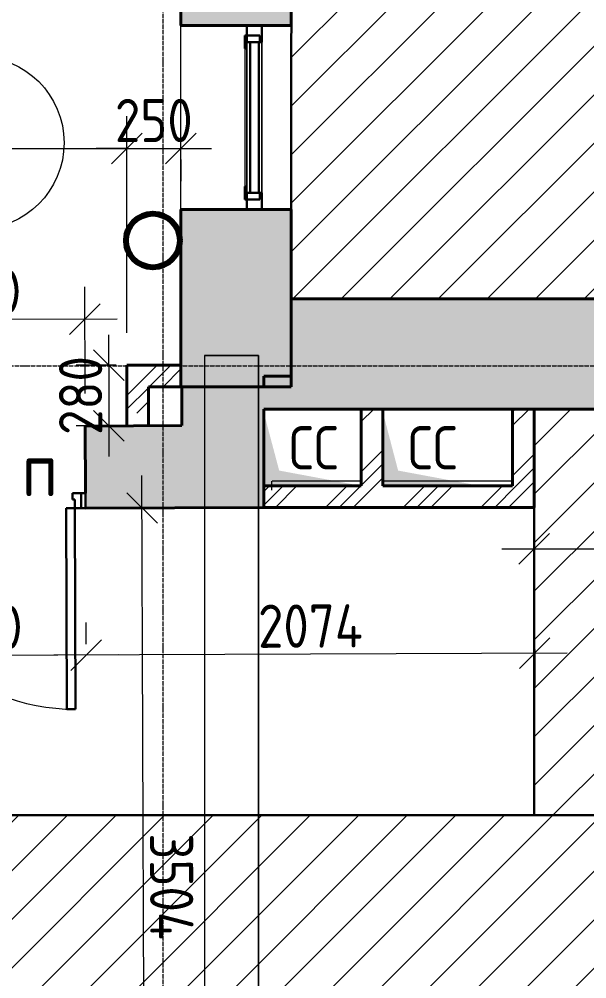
# Model space of a CAD drawing. Header units: millimetres. Extents: x -11886 to 379896, y -8130 to 47743.
# Drawn here: x 118183 to 120808, y 10571 to 15010 of the extents above; entities that cross this region are included whole.
import ezdxf

# ---------------------------------------------------------------- set-up
doc = ezdxf.new("R2010")
doc.units = ezdxf.units.MM
for name, pattern in [('ADSK_Линия сетки', [25, 20, -2.5, 0, -2.5]), ('ADSK_Сверху', [4.5, 3, -1.5]), ('ADSK_Снесено', [4.5, 3, -1.5])]:
    doc.linetypes.add(name, pattern=pattern)
for name, color, linetype, lineweight, true_color in [('_ Окна', 5, 'Continuous', 30, 0x0000ff), ('Витраж', 5, 'Continuous', 18, 0x0000ff), ('Двери', 5, 'Continuous', 18, 0x0000ff), ('Окна', 5, 'Continuous', 18, 0x0000ff), ('Панели витража', 5, 'Continuous', 18, 0x0000ff), ('планы со стояками отопление_dwg', 7, 'Continuous', 9, 0x767676), ('Стены внутренние', 5, 'Continuous', 18, 0x0000ff), ('Стены наружные', 1, 'ADSK_Снесено', 18, 0xff0000)]:
    doc.layers.add(name, color=color, linetype=linetype, lineweight=lineweight, true_color=true_color)
for name, color, linetype, lineweight in [('Аннотация', 7, 'Continuous', 9), ('Каркас', 7, 'Continuous', 18), ('Марки дверей', 7, 'Continuous', 20), ('Марки помещений', 7, 'Continuous', 20), ('Оси', 7, 'Continuous', 9), ('Размеры', 7, 'Continuous', 9), ('стояки', 7, 'Continuous', 9), ('Узлы', 7, 'Continuous', 18)]:
    doc.layers.add(name, color=color, linetype=linetype, lineweight=lineweight)
doc.styles.add('GOST Common_1', font='GOST_Common.ttf', dxfattribs={"width": 0.9, "height": 200})
doc.styles.add('GOST Common_2', font='GOST_Common.ttf', dxfattribs={"width": 0.9, "height": 250})
doc.dimstyles.new('ADSK_Основной_2_мм_Округление_до_1_мм', dxfattribs={"dimscale": 304.8, "dimtxt": 201.142999, "dimasz": 0.463911, "dimexe": 0.492126, "dimexo": 0.492126, "dimgap": 0.098425, "dimtad": 1, "dimdec": 0, "dimdsep": 46, "dimtxsty": 'GOST Common_1', "dimblk1": 'OBLIQUE', "dimblk2": 'OBLIQUE', "dimsah": 1, "dimcen": 0.09, "dimdle": 0.492126, "dimazin": 2, "dimtfac": 1, "dimtdec": 4, "dimtix": 1, "dimtmove": 0, "dimatfit": 3, "dimfxl": 1, "dimtvp": 1, "dimtolj": 1, "dimtzin": 0, "dimlwd": 20, "dimlwe": 20, "dimarcsym": 2})
pattern_1 = [(45, (108139.4, 150), (-179.605, 179.605), []), (45, (108202.9, 150), (0, 359.2102), []), (45, (108075.9, 150), (0, 359.2102), [])]
pattern_2 = [(45, (108139.4, 85026.59), (-112.2532, 112.2532), [])]

# ---------------------------------------------------------------- blocks, each defined once
blk = doc.blocks.new('Витраж-тент со смещением вовне - 60мм 30 сдвиг-1466941-02 План 2-го этажа маркировочный')
at = {"layer": '_ Окна', "color": 161, "linetype": 'ADSK_Сверху', "true_color": 0xaaaaff}
for p, q in [((-379, 25), (-379, -45)), ((-379, 25), (-349, 25)), ((-379, -45), (-379, 25)), ((379, 25), (349, 25)), ((379, -45), (379, 25)), ((379, -45), (379, 25)), ((-319, -35), (-319, -45)), ((319, -35), (319, -45)), ((-319, -45), (-379, -45)), ((319, -45), (379, -45))]:
    blk.add_line(p, q, dxfattribs=at)
at = {"layer": 'Окна', "color": 161, "linetype": 'ADSK_Сверху', "true_color": 0xaaaaff}
blk.add_line((-319, -45), (319, -45), dxfattribs=at)
blk = doc.blocks.new('Прямоугольный импост - 70х20_56мм-1425354-02 План 2-го этажа маркировочный')
at = {"layer": 'Витраж', "color": 161, "linetype": 'ADSK_Сверху', "true_color": 0xaaaaff}
for p, q in [((465.8, 2112.1), (395.8, 2112.1)), ((395.8, 2036.1), (395.8, 2112.1)), ((465.8, 2036.1), (465.8, 2112.1)), ((395.8, 1262.1), (395.8, 1338.1)), ((465.8, 1262.1), (465.8, 1338.1)), ((395.8, 1262.1), (465.8, 1262.1))]:
    blk.add_line(p, q, dxfattribs=at)
blk = doc.blocks.new('Прямоугольный импост - 70х20_56мм-1424845-02 План 2-го этажа маркировочный')
at = {"layer": 'Витраж', "color": 161, "linetype": 'ADSK_Сверху', "true_color": 0xaaaaff}
for p, q in [((-76, 35), (0, 35)), ((0, 35), (0, -35)), ((0, -35), (-76, -35))]:
    blk.add_line(p, q, dxfattribs=at)
blk = doc.blocks.new('Прямоугольный импост - 70х20_56мм-1424846-02 План 2-го этажа маркировочный')
at = {"layer": 'Витраж', "color": 161, "linetype": 'ADSK_Сверху', "true_color": 0xaaaaff}
for p, q in [((0, 35), (-76, 35)), ((0, -35), (0, 35)), ((-76, -35), (0, -35))]:
    blk.add_line(p, q, dxfattribs=at)
blk = doc.blocks.new('Прямоугольный импост - 70х60мм-1425356-02 План 2-го этажа маркировочный')
at = {"layer": 'Витраж', "color": 161, "linetype": 'ADSK_Сверху', "true_color": 0xaaaaff}
for p, q in [((465.8, 2036.1), (395.8, 2036.1)), ((395.8, 1338.1), (395.8, 2036.1)), ((465.8, 1338.1), (465.8, 2036.1)), ((395.8, 1338.1), (465.8, 1338.1))]:
    blk.add_line(p, q, dxfattribs=at)
blk = doc.blocks.new('Системная панель - _AR_Стекло_40мм_привязка по центру-V205-02 План 2-го этажа маркировочный')
at = {"layer": 'Панели витража', "lineweight": 30}
for p, q in [((349, 20), (-349, 20)), ((-349, 20), (-349, -20)), ((349, -20), (349, 20)), ((-349, -20), (349, -20))]:
    blk.add_line(p, q, dxfattribs=at)
blk = doc.blocks.new('Прямоугольный импост - 70х40_56мм-1425355-02 План 2-го этажа маркировочный')
at = {"layer": 'Витраж'}
for p, q in [((395.8, 2036.1), (395.8, 1338.1)), ((465.8, 2036.1), (465.8, 1338.1))]:
    blk.add_line(p, q, dxfattribs=at)
blk = doc.blocks.new('Прямоугольный импост - 70х20_56мм-V206-02 План 2-го этажа маркировочный')
at = {"layer": 'Витраж', "lineweight": 30}
for p, q in [((-76, 35), (0, 35)), ((-76, -35), (-76, 35)), ((0, 35), (0, -35)), ((0, -35), (-76, -35))]:
    blk.add_line(p, q, dxfattribs=at)
blk = doc.blocks.new('Прямоугольный импост - 70х20_56мм-V207-02 План 2-го этажа маркировочный')
at = {"layer": 'Витраж', "lineweight": 30}
for p, q in [((0, 35), (-76, 35)), ((-76, 35), (-76, -35)), ((0, -35), (0, 35)), ((-76, -35), (0, -35))]:
    blk.add_line(p, q, dxfattribs=at)
blk = doc.blocks.new('AC_Дверь_Однопольная - Д-19п 1030х2200h-1983139-02 План 2-го этажа маркировочный')
at = {"layer": 'Двери', "lineweight": 30}
for p, q in [((-465, 1120), (-425, 1120)), ((-465, 190), (-465, 1120)), ((-425, 1120), (-425, 190)), ((-515, 190), (-495, 190)), ((-515, 120), (-515, 190)), ((-495, 190), (-465, 190)), ((-495, 120), (-495, 190)), ((-495, 190), (-495, 120)), ((-425, 190), (-465, 190)), ((-465, 190), (-465, 150)), ((465, 190), (495, 190)), ((465, 150), (465, 190)), ((495, 190), (495, 120)), ((495, 190), (515, 190)), ((495, 120), (495, 190)), ((515, 190), (515, 120)), ((-465, 150), (-455, 150)), ((-455, 150), (-455, 120)), ((455, 150), (465, 150)), ((455, 120), (455, 150)), ((-495, 120), (-515, 120)), ((-455, 120), (-495, 120)), ((495, 120), (455, 120)), ((515, 120), (495, 120))]:
    blk.add_line(p, q, dxfattribs=at)
at = {"layer": 'Двери'}
blk.add_arc((-465, 190), 930, 0, 90, dxfattribs=at)
blk = doc.blocks.new('планы со стояками отопление_dwg-1484427-02 План 2-го этажа маркировочный')
at = {"layer": 'стояки', "color": 246, "lineweight": 80, "true_color": 0x7f001f}
blk.add_circle((183918.4, 252393.1), 124.3, dxfattribs=at)
blk = doc.blocks.new('ADSK_Марка_Помещение_ОдноЗначение - Номер-247393-02 План 2-го этажа маркировочный')
at = {"layer": 'Марки помещений'}
blk.add_circle((0, 0), 4, dxfattribs=at)
blk = doc.blocks.new('_Oblique')
at = {"color": 0, "linetype": 'ByBlock', "lineweight": -2}
blk.add_line((-0.5, -0.5), (0.5, 0.5), dxfattribs=at)
blk = doc.blocks.new('*D1593')
at = {"layer": 'Defpoints', "color": 0, "transparency": 16777216}
for p in [(117456.8, 13618.2), (117458.8, 13124.4), (118488.8, 13128.5)]:
    blk.add_point(p, dxfattribs=at)
at = {"layer": 'Размеры', "color": 0, "lineweight": 20, "transparency": 16777216}
for p, q in [((117458.2, 13274.4), (117456.2, 13768.2)), ((118488.2, 13278.5), (118486.2, 13772.3)), ((118636.8, 13622.9), (117306.8, 13617.6))]:
    blk.add_line(p, q, dxfattribs=at)
at = {"layer": 'Размеры', "color": 0, "lineweight": 20, "transparency": 16777216, "xscale": 141.4, "yscale": 141.4, "zscale": 141.4}
for p, rotation in [((117456.8, 13618.2), 180.224870791961), ((118486.8, 13622.3), 0.2248707919610471)]:
    blk.add_blockref('_Oblique', p, dxfattribs=dict(at, rotation=rotation))
at = {"layer": 'Размеры', "color": 0, "lineweight": 20, "transparency": 16777216, "insert": (117971.3, 13750.2), "char_height": 200, "width": 560.473, "attachment_point": 5, "rotation": 0.2249, "style": 'GOST Common_1'}
blk.add_mtext('\\A1;1030', dxfattribs=at)
blk = doc.blocks.new('*D1621')
at = {"layer": 'Defpoints', "color": 0, "transparency": 16777216}
for p in [(120564.6, 12751.6), (118492.9, 12069), (118493.3, 11969.1)]:
    blk.add_point(p, dxfattribs=at)
at = {"layer": 'Размеры', "color": 0, "lineweight": 20, "transparency": 16777216}
for p, q in [((120565.2, 12601.6), (120567.8, 11927.2)), ((118492.7, 12119.1), (118492.3, 12219)), ((120717.2, 12077.8), (118342.9, 12068.5))]:
    blk.add_line(p, q, dxfattribs=at)
at = {"layer": 'Размеры', "color": 0, "lineweight": 20, "transparency": 16777216, "xscale": 141.4, "yscale": 141.4, "zscale": 141.4}
for p, rotation in [((118492.9, 12069), 180.224870791961), ((120567.2, 12077.2), 0.2248707919610471)]:
    blk.add_blockref('_Oblique', p, dxfattribs=dict(at, rotation=rotation))
at = {"layer": 'Размеры', "color": 0, "lineweight": 20, "transparency": 16777216, "insert": (119529.6, 12203.1), "char_height": 200, "width": 625.93, "attachment_point": 5, "rotation": 0.2249, "style": 'GOST Common_1'}
blk.add_mtext('\\A1;2074', dxfattribs=at)
blk = doc.blocks.new('*D1622')
at = {"layer": 'Defpoints', "color": 0, "transparency": 16777216}
for p in [(117462.9, 12065), (117463.3, 11965), (118493.3, 11969.1)]:
    blk.add_point(p, dxfattribs=at)
at = {"layer": 'Размеры', "color": 0, "lineweight": 20, "transparency": 16777216}
for p, q in [((117462.7, 12115), (117462.3, 12215)), ((118492.7, 12119.1), (118492.3, 12219)), ((118642.9, 12069.6), (117312.9, 12064.4))]:
    blk.add_line(p, q, dxfattribs=at)
at = {"layer": 'Размеры', "color": 0, "lineweight": 20, "transparency": 16777216, "xscale": 141.4, "yscale": 141.4, "zscale": 141.4}
for p, rotation in [((117462.9, 12065), 180.224870791961), ((118492.9, 12069), 0.2248707919610471)]:
    blk.add_blockref('_Oblique', p, dxfattribs=dict(at, rotation=rotation))
at = {"layer": 'Размеры', "color": 0, "lineweight": 20, "transparency": 16777216, "insert": (117977.4, 12197), "char_height": 200, "width": 560.473, "attachment_point": 5, "rotation": 0.2249, "style": 'GOST Common_1'}
blk.add_mtext('\\A1;1030', dxfattribs=at)
blk = doc.blocks.new('*D1650')
at = {"layer": 'Defpoints', "color": 0, "transparency": 16777216}
for p in [(118651, 12749.1), (118751, 12749.5), (118638.7, 9245)]:
    blk.add_point(p, dxfattribs=at)
at = {"layer": 'Размеры', "color": 0, "lineweight": 20, "transparency": 16777216}
for p, q in [((118765.4, 9095.5), (118750.4, 12899.5)), ((118801, 12749.7), (118901, 12750.1)), ((118788.7, 9245.6), (118914.8, 9246.1))]:
    blk.add_line(p, q, dxfattribs=at)
at = {"layer": 'Размеры', "color": 0, "lineweight": 20, "transparency": 16777216, "xscale": 141.4, "yscale": 141.4, "zscale": 141.4}
for p, rotation in [((118751, 12749.5), 90.22487079196101), ((118764.8, 9245.5), 270.2248707919611)]:
    blk.add_blockref('_Oblique', p, dxfattribs=dict(at, rotation=rotation))
at = {"layer": 'Размеры', "color": 0, "lineweight": 20, "transparency": 16777216, "insert": (118887.9, 10998), "char_height": 200, "width": 625.93, "attachment_point": 5, "rotation": 270.2249, "style": 'GOST Common_1'}
blk.add_mtext('\\A1;3504', dxfattribs=at)
blk = doc.blocks.new('*D1652')
at = {"layer": 'Defpoints', "color": 0, "transparency": 16777216}
for p in [(122427, 13046.6), (120564.6, 12851.6), (122427, 12560.2)]:
    blk.add_point(p, dxfattribs=at)
at = {"layer": 'Размеры', "color": 0, "lineweight": 20, "transparency": 16777216}
for p, q in [((122427, 12896.6), (122427, 12410.2)), ((120564.6, 12701.6), (120564.6, 12410.2)), ((120414.6, 12560.2), (122577, 12560.2))]:
    blk.add_line(p, q, dxfattribs=at)
at = {"layer": 'Размеры', "color": 0, "lineweight": 20, "transparency": 16777216, "xscale": 141.4, "yscale": 141.4, "zscale": 141.4, "rotation": 180}
blk.add_blockref('_Oblique', (120564.6, 12560.2), dxfattribs=at)
at = {"layer": 'Размеры', "color": 0, "lineweight": 20, "transparency": 16777216, "xscale": 141.4, "yscale": 141.4, "zscale": 141.4}
blk.add_blockref('_Oblique', (122427, 12560.2), dxfattribs=at)
at = {"layer": 'Размеры', "color": 0, "lineweight": 20, "transparency": 16777216, "insert": (121495.8, 12690.2), "char_height": 200, "width": 560.473, "attachment_point": 5, "style": 'GOST Common_1'}
blk.add_mtext('\\A1;1862', dxfattribs=at)
blk = doc.blocks.new('*D1675')
at = {"layer": 'Defpoints', "color": 0, "transparency": 16777216}
for p in [(116360.2, 14511.8), (118680.7, 14411.8), (118680.7, 13409.6)]:
    blk.add_point(p, dxfattribs=at)
at = {"layer": 'Размеры', "color": 0, "lineweight": 20, "transparency": 16777216}
for p, q in [((118680.7, 13559.6), (118680.7, 14561.8)), ((116210.2, 14411.8), (118830.7, 14411.8)), ((116360.2, 14361.8), (116360.2, 14261.8))]:
    blk.add_line(p, q, dxfattribs=at)
at = {"layer": 'Размеры', "color": 0, "lineweight": 20, "transparency": 16777216, "xscale": 141.4, "yscale": 141.4, "zscale": 141.4, "rotation": 180}
blk.add_blockref('_Oblique', (116360.2, 14411.8), dxfattribs=at)
at = {"layer": 'Размеры', "color": 0, "lineweight": 20, "transparency": 16777216, "xscale": 141.4, "yscale": 141.4, "zscale": 141.4}
blk.add_blockref('_Oblique', (118680.7, 14411.8), dxfattribs=at)
at = {"layer": 'Размеры', "color": 0, "lineweight": 20, "transparency": 16777216, "insert": (117520.5, 14541.8), "char_height": 200, "width": 560.473, "attachment_point": 5, "style": 'GOST Common_1'}
blk.add_mtext('\\A1;2321', dxfattribs=at)
blk = doc.blocks.new('*D1676')
at = {"layer": 'Defpoints', "color": 0, "transparency": 16777216}
for p in [(118930.7, 14511.8), (118930.7, 14411.8), (118680.7, 13409.6)]:
    blk.add_point(p, dxfattribs=at)
at = {"layer": 'Размеры', "color": 0, "lineweight": 20, "transparency": 16777216}
for p, q in [((118680.7, 13559.6), (118680.7, 14561.8)), ((118680.7, 14411.8), (118539.3, 14411.8)), ((118680.7, 14411.8), (118930.7, 14411.8)), ((118930.7, 14411.8), (119072.1, 14411.8)), ((118930.7, 14361.8), (118930.7, 14261.8))]:
    blk.add_line(p, q, dxfattribs=at)
at = {"layer": 'Размеры', "color": 0, "lineweight": 20, "transparency": 16777216, "xscale": 141.4, "yscale": 141.4, "zscale": 141.4}
blk.add_blockref('_Oblique', (118680.7, 14411.8), dxfattribs=at)
at = {"layer": 'Размеры', "color": 0, "lineweight": 20, "transparency": 16777216, "xscale": 141.4, "yscale": 141.4, "zscale": 141.4, "rotation": 180}
blk.add_blockref('_Oblique', (118930.7, 14411.8), dxfattribs=at)
at = {"layer": 'Размеры', "color": 0, "lineweight": 20, "transparency": 16777216, "insert": (118805.7, 14541.8), "char_height": 200, "width": 454.106, "attachment_point": 5, "style": 'GOST Common_1'}
blk.add_mtext('\\A1;250', dxfattribs=at)
blk = doc.blocks.new('*D1564')
at = {"layer": 'Defpoints', "color": 0, "transparency": 16777216}
for p in [(118780.7, 13409.6), (118597.2, 13129.6), (118780.7, 13129.6)]:
    blk.add_point(p, dxfattribs=at)
at = {"layer": 'Размеры', "color": 0, "lineweight": 20, "transparency": 16777216}
for p, q in [((118597.2, 13409.6), (118597.2, 13551)), ((118630.7, 13409.6), (118447.2, 13409.6)), ((118597.2, 13409.6), (118597.2, 13129.6)), ((118630.7, 13129.6), (118447.2, 13129.6)), ((118597.2, 13129.6), (118597.2, 12988.2))]:
    blk.add_line(p, q, dxfattribs=at)
at = {"layer": 'Размеры', "color": 0, "lineweight": 20, "transparency": 16777216, "xscale": 141.4, "yscale": 141.4, "zscale": 141.4}
for p, rotation in [((118597.2, 13409.6), 270), ((118597.2, 13129.6), 90)]:
    blk.add_blockref('_Oblique', p, dxfattribs=dict(at, rotation=rotation))
at = {"layer": 'Размеры', "color": 0, "lineweight": 20, "transparency": 16777216, "insert": (118467.2, 13269.6), "char_height": 200, "width": 454.106, "attachment_point": 5, "rotation": 90, "style": 'GOST Common_1'}
blk.add_mtext('\\A1;280', dxfattribs=at)

msp = doc.modelspace()

# ---------------------------------------------------------------- hatches: boundary and pattern name
at = {"lineweight": 13, "true_color": 0x636466, "transparency": 33554559}
h = msp.add_hatch(dxfattribs=at)
h.set_pattern_fill('ANSI31', color=251, scale=50)
h.set_pattern_definition(pattern_2)
h.paths.add_polyline_path([(158072.8, 8682.3), (164353.35, 8682.3), (164172.02, 43909.21), (154172.61, 43909.21), (154172.61, 21084.06), (154859.25, 21054.57), (154861.07, 11328.12), (108910.53, 11328.12), (108910.53, 8679.25), (108429.9, 8679.25), (108429.9, 456.79), (116412.4, 422.02), (116412.4, 2336.48), (127112.04, 2336.48), (127112.04, -2582.57), (139475.8, -2582.57), (139475.8, 2335.74), (150176.33, 2256.79), (150176.33, 300.23), (158072.8, 300.23)])
h = msp.add_hatch(dxfattribs=at)
h.set_pattern_fill('ANSI31', color=251, scale=50)
h.set_pattern_definition(pattern_2)
h.paths.add_polyline_path([(139456.42, 43675.13), (126595.23, 43675.13), (126595.23, 21068.63), (119444.64, 21068.63), (119440.72, 13720.18), (122426.97, 13716.63), (122426.97, 13206.63), (120564.56, 13206.63), (120564.56, 11328.12), (143932.17, 11328.12), (143932.17, 13716.63), (146881.3, 13716.63), (146869.1, 21084.06), (139456.42, 21084.06)])
at = {"layer": 'Стены внутренние', "lineweight": 9}
h = msp.add_hatch(dxfattribs=at)
h.set_pattern_fill('FP_1', color=256, style=0, pattern_type=2)
h.set_pattern_definition(pattern_1)
h.paths.add_polyline_path([(118680.72, 13129.22), (118682.6, 13130.22), (118682.74, 13188.01), (118773.02, 13188.01), (118773.25, 13129.59), (118780.72, 13130.22), (118780.72, 13409.62), (118680.72, 13409.62), (118680.72, 13130.22)])
h = msp.add_hatch(dxfattribs=at)
h.set_pattern_fill('FP_1', color=256, style=0, pattern_type=2)
h.set_pattern_definition(pattern_1)
h.paths.add_polyline_path([(118930.72, 13309.62), (118930.72, 13409.62), (118780.72, 13409.62), (118780.72, 13309.62)])
at = {"layer": 'Стены внутренние', "true_color": 0xc0c0c0}
msp.add_hatch(color=9, dxfattribs=at).paths.add_polyline_path([(118934.64, 12750.22), (119314.64, 12751.71), (119314.64, 13309.62), (118934.64, 13309.62), (118934.64, 12751.71)])
at = {"layer": 'Стены внутренние', "lineweight": 9}
h = msp.add_hatch(dxfattribs=at)
h.set_pattern_fill('FP_1', color=256, style=0, pattern_type=2)
h.set_pattern_definition(pattern_1)
h.paths.add_polyline_path([(119864.64, 12851.64), (119864.64, 13206.63), (119764.64, 13206.63), (119764.64, 12851.64)])
h = msp.add_hatch(dxfattribs=at)
h.set_pattern_fill('FP_1', color=256, style=0, pattern_type=2)
h.set_pattern_definition(pattern_1)
h.paths.add_polyline_path([(120564.56, 12851.64), (120564.56, 13206.63), (120464.56, 13206.63), (120464.56, 12851.64)])
at = {"layer": 'Стены внутренние', "true_color": 0xc0c0c0}
h = msp.add_hatch(color=9, dxfattribs=at)
h.paths.add_polyline_path([(115138.01, 12735.32), (116459.98, 12740.51), (116458.49, 13120.5), (115136.52, 13115.31), (115137.57, 12847.51)])
h.paths.add_polyline_path([(117255.01, 12743.63), (117460.26, 12744.43), (117458.77, 13124.43), (117253.52, 13123.62), (117254.6, 12847.51)])
h.paths.add_polyline_path([(118490.26, 12748.47), (118934.64, 12750.22), (118934.64, 13130.22), (118488.77, 13128.47), (118490.25, 12750.22)])
at = {"layer": 'Стены внутренние', "lineweight": 9}
h = msp.add_hatch(dxfattribs=at)
h.set_pattern_fill('FP_1', color=256, style=0, pattern_type=2)
h.set_pattern_definition(pattern_1)
h.paths.add_polyline_path([(120549.71, 12751.64), (120564.56, 12751.64), (120564.56, 12851.64), (119314.64, 12851.64), (119314.64, 12751.64), (120521.72, 12751.64)])
at = {"layer": 'Стены наружные', "linetype": 'Continuous', "true_color": 0xc0c0c0}
h = msp.add_hatch(color=9, dxfattribs=at)
h.paths.add_polyline_path([(118930.72, 13309.62), (119399.51, 13309.62), (119440.72, 13359.62), (119440.72, 14130.75), (118930.72, 14130.75)])
h.paths.add_polyline_path([(119328.17, 14980.75), (119440.72, 14980.75), (119440.72, 20558.63), (118930.72, 20558.63), (118930.72, 14980.75), (119055.97, 14980.75)])
h = msp.add_hatch(color=9, dxfattribs=at)
h.paths.add_polyline_path([(145083.02, 13206.63), (147391.3, 13206.63), (147391.3, 13716.63), (143932.17, 13716.63), (143932.17, 13206.63)])
h.paths.add_polyline_path([(141113.18, 13206.63), (142112.17, 13206.63), (142112.17, 13716.63), (141113.18, 13716.63), (141113.18, 13231.1)])
h.paths.add_polyline_path([(138315.18, 13206.63), (139293.18, 13206.63), (139293.18, 13716.63), (138315.18, 13716.63), (138315.18, 13261.27)])
h.paths.add_polyline_path([(136495.18, 13206.63), (136495.18, 13716.63), (135501.45, 13716.63), (135501.45, 13206.63)])
h.paths.add_polyline_path([(132938.29, 13206.63), (133681.45, 13206.63), (133681.45, 13716.63), (132691.77, 13716.63), (132691.77, 13206.63)])
h.paths.add_polyline_path([(130871.77, 13206.63), (130871.77, 13716.63), (129873.38, 13716.63), (129873.38, 13206.63)])
h.paths.add_polyline_path([(127293.77, 13206.63), (128053.38, 13206.63), (128053.38, 13716.63), (127043.97, 13716.63), (127043.97, 13206.63)])
h.paths.add_polyline_path([(124752.45, 13206.63), (125223.97, 13206.63), (125223.97, 13716.63), (124246.97, 13716.63), (124246.97, 13206.63)])
h.paths.add_polyline_path([(119669.81, 13206.63), (122426.97, 13206.63), (122426.97, 13716.63), (119440.72, 13716.63), (119440.72, 13359.62), (119399.51, 13309.62), (119314.64, 13309.62), (119314.64, 13206.63), (119440.72, 13206.63)])
at = {"layer": 'Узлы', "true_color": 0x808080}
for points in [[(119764.64, 12851.64), (119385.35, 12922.35), (119314.64, 13188.99), (119314.64, 12851.64), (119755.49, 12851.64)], [(120314.64, 12851.64), (119935.35, 12922.35), (119864.64, 13192.68), (119864.64, 12851.64), (120013.29, 12851.64)]]:
    msp.add_hatch(color=8, dxfattribs=at).paths.add_polyline_path(points)

# ---------------------------------------------------------------- linework, layer by layer
at = {"color": 251, "lineweight": 30, "true_color": 0x636466}
for points in [[(119444.64, 21068.63), (119440.72, 13720.18), (122426.97, 13716.63), (122426.97, 13206.63), (120564.56, 13206.63), (120564.56, 11328.12), (143932.17, 11328.12), (143932.17, 13716.63), (146881.3, 13716.63), (146869.1, 21084.06), (139456.42, 21084.06), (139456.42, 43675.13), (126595.23, 43675.13), (126595.23, 21068.63), (119444.64, 21068.63)], [(108910.53, 11328.12), (154861.07, 11328.12), (154859.25, 21054.57), (154172.61, 21084.06)]]:
    msp.add_lwpolyline(points, dxfattribs=at)
at = {"layer": 'Каркас', "color": 253, "linetype": 'ADSK_Сверху', "true_color": 0xaaaaaa}
for p, q in [((119290.34, 13454), (119040.34, 13454)), ((119040.34, 13454), (119040.34, 8999.43)), ((119290.34, 13454), (119290.34, 8999.43))]:
    msp.add_line(p, q, dxfattribs=at)
at = {"layer": 'Каркас', "color": 253, "linetype": 'ADSK_Сверху', "true_color": 0xb2b2b2}
for p, q in [((119040.34, 13454), (119290.34, 13454)), ((119040.34, 13454), (119040.34, 8999.43)), ((119290.34, 8999.43), (119290.34, 13454))]:
    msp.add_line(p, q, dxfattribs=at)
at = {"layer": 'Оси', "linetype": 'ADSK_Линия сетки'}
for p, q in [((118849.31, -5917.65), (118849.31, 21818.8)), ((97053.17, 13406.79), (165281.12, 13406.79))]:
    msp.add_line(p, q, dxfattribs=at)
at = {"layer": 'Стены внутренние', "color": 18, "lineweight": 40, "true_color": 0x000000}
for p, q in [((118930.72, 13409.62), (118680.72, 13409.62)), ((118680.72, 13409.62), (118680.72, 13129.22)), ((118930.72, 13309.62), (118930.72, 13409.62)), ((118780.72, 13309.62), (118930.72, 13309.62)), ((118780.72, 13129.62), (118780.72, 13309.62)), ((118934.64, 13309.62), (118934.64, 13130.22)), ((119314.64, 12751.64), (119314.64, 13206.63)), ((119764.64, 13206.63), (119764.64, 12851.64)), ((119864.64, 13206.63), (119764.64, 13206.63)), ((119864.64, 12851.64), (119864.64, 13206.63)), ((120464.56, 13206.63), (120464.56, 12851.64)), ((120564.56, 13206.63), (120464.56, 13206.63)), ((120564.56, 12751.64), (120564.56, 13206.63)), ((118934.64, 13130.22), (118488.77, 13128.47)), ((118488.77, 13128.47), (118489.98, 12818.47)), ((119764.64, 12851.64), (119314.64, 12851.64)), ((120464.56, 12851.64), (119864.64, 12851.64)), ((118490.26, 12748.47), (119314.64, 12751.71)), ((119314.64, 12751.64), (120564.56, 12751.64))]:
    msp.add_line(p, q, dxfattribs=at)
at = {"layer": 'Стены внутренние', "color": 18, "linetype": 'ADSK_Сверху', "true_color": 0x000000}
for p, q in [((119764.64, 12872.88), (119350.72, 12872.88)), ((119350.72, 12832.03), (119350.72, 12872.88)), ((120464.56, 12872.88), (119864.64, 12872.88))]:
    msp.add_line(p, q, dxfattribs=at)
at = {"layer": 'Стены наружные', "color": 18, "linetype": 'Continuous', "lineweight": 40, "true_color": 0x000000}
for p, q in [((119440.72, 14980.75), (119440.72, 21068.63)), ((118930.72, 18876.12), (118930.72, 14980.75)), ((118930.72, 14980.75), (119440.72, 14980.75)), ((118930.72, 14130.75), (118930.72, 13409.62)), ((119440.72, 14130.75), (118930.72, 14130.75)), ((119440.72, 13309.62), (119440.72, 14130.75)), ((122426.97, 13716.63), (119440.72, 13716.63)), ((119440.72, 13359.62), (119314.64, 13359.62)), ((119314.64, 13359.62), (119314.64, 13309.62)), ((118930.72, 13309.62), (119440.72, 13309.62)), ((119314.64, 13206.63), (119764.64, 13206.63)), ((119864.64, 13206.63), (120464.56, 13206.63)), ((120564.56, 13206.63), (122426.97, 13206.63))]:
    msp.add_line(p, q, dxfattribs=at)
at = {"layer": 'Стены наружные', "color": 18, "linetype": 'Continuous', "true_color": 0x000000}
for p, q in [((118930.72, 14130.75), (118930.72, 14980.75)), ((119440.72, 14980.75), (119440.72, 14130.75))]:
    msp.add_line(p, q, dxfattribs=at)

# ---------------------------------------------------------------- block references
at = {"layer": '_ Окна', "color": 161, "linetype": 'ADSK_Сверху', "true_color": 0xaaaaff, "rotation": 270.0000000000003}
msp.add_blockref('Витраж-тент со смещением вовне - 60мм 30 сдвиг-1466941-02 План 2-го этажа маркировочный', (119270.72, 14555.75), dxfattribs=at)
at = {"layer": 'Витраж', "color": 161, "linetype": 'ADSK_Сверху', "true_color": 0xaaaaff}
for name, p, rotation in [('Прямоугольный импост - 70х20_56мм-1425354-02 План 2-го этажа маркировочный', (119701.51, 16242.86), 180), ('Прямоугольный импост - 70х20_56мм-1424846-02 План 2-го этажа маркировочный', (119270.72, 14980.75), 90.00000000000031), ('Прямоугольный импост - 70х60мм-1425356-02 План 2-го этажа маркировочный', (119701.51, 16242.86), 180)]:
    msp.add_blockref(name, p, dxfattribs=dict(at, rotation=rotation))
at = {"layer": 'Витраж'}
for name, p, rotation in [('Прямоугольный импост - 70х20_56мм-V207-02 План 2-го этажа маркировочный', (119270.72, 14980.75), 90.00000000000031), ('Прямоугольный импост - 70х40_56мм-1425355-02 План 2-го этажа маркировочный', (119701.51, 16242.86), 180)]:
    msp.add_blockref(name, p, dxfattribs=dict(at, rotation=rotation))
at = {"layer": 'Витраж', "color": 161, "linetype": 'ADSK_Сверху', "true_color": 0xaaaaff, "extrusion": (0, 0, -1), "rotation": 269.9999999999997}
msp.add_blockref('Прямоугольный импост - 70х20_56мм-1424845-02 План 2-го этажа маркировочный', (-119270.72, 14130.75), dxfattribs=at)
at = {"layer": 'Витраж', "extrusion": (0, 0, -1), "rotation": 269.9999999999997}
msp.add_blockref('Прямоугольный импост - 70х20_56мм-V206-02 План 2-го этажа маркировочный', (-119270.72, 14130.75), dxfattribs=at)
at = {"layer": 'Двери', "rotation": 180.224870792204}
msp.add_blockref('AC_Дверь_Однопольная - Д-19п 1030х2200h-1983139-02 План 2-го этажа маркировочный', (117974.51, 12936.45), dxfattribs=at)
at = {"layer": 'Марки помещений', "xscale": 99.99999999999993, "yscale": 99.99999999999993, "zscale": 99.99999999999993}
msp.add_blockref('ADSK_Марка_Помещение_ОдноЗначение - Номер-247393-02 План 2-го этажа маркировочный', (117990.7, 14438.6), dxfattribs=at)
at = {"layer": 'Панели витража', "rotation": 270.0000000000003}
msp.add_blockref('Системная панель - _AR_Стекло_40мм_привязка по центру-V205-02 План 2-го этажа маркировочный', (119270.72, 14555.75), dxfattribs=at)
at = {"layer": 'планы со стояками отопление_dwg', "color": 6, "true_color": 0xff00ff}
msp.add_blockref('планы со стояками отопление_dwg-1484427-02 План 2-го этажа маркировочный', (-65116.64, -238406.38), dxfattribs=at)

# ---------------------------------------------------------------- texts
at = {"layer": 'Аннотация', "char_height": 200, "width": 317.4683, "attachment_point": 1, "style": 'GOST Common_2'}
for insert in [(119430.98, 13127.74), (119980.98, 13127.74)]:
    msp.add_mtext('СС', dxfattribs=dict(at, insert=insert))
at = {"layer": 'Марки дверей', "lineweight": 9, "insert": (118195.52, 13053.46), "char_height": 250, "width": 194.8101, "attachment_point": 1, "style": 'GOST Common_1'}
msp.add_mtext('\\fGOST Common|b0|i0|c204|p34|;\\W.9;п', dxfattribs=at)

# ---------------------------------------------------------------- dimensions: what is measured, and where the dimension line sits
at = {"layer": 'Размеры', "lineweight": 20}
for base, p1, p2, override, picture, middle in [((118680.72, 14411.83), (116360.21, 14511.81), (118680.72, 13409.62), {"dimpost": '<>', "dimfxl": 2568.968766}, '*D1675', (117520.46, 14541.83)), ((118930.72, 14411.83), (118680.72, 13409.62), (118930.72, 14511.81), {"dimpost": '<>', "dimfxl": 1130.190991}, '*D1676', (118805.72, 14541.83)), ((122426.97, 12560.24), (120564.56, 12851.64), (122426.97, 13046.63), {"dimpost": '<>', "dimfxl": 1872.589864}, '*D1652', (121495.77, 12690.24))]:
    dim = msp.add_linear_dim(base=base, p1=p1, p2=p2, dimstyle='ADSK_Основной_2_мм_Округление_до_1_мм', override=override, dxfattribs=at)
    dim.commit()
    dim.dimension.update_dxf_attribs({"geometry": picture, "text_midpoint": middle})
for base, p1, p2, angle, override, picture, middle in [((117456.83, 13618.23), (118488.77, 13128.47), (117458.77, 13124.43), 0.22487, {"dimpost": '<>', "dimfxl": 1030}, '*D1593', (117971.32, 13750.25)), ((118597.19, 13129.62), (118780.72, 13409.62), (118780.72, 13129.62), 90, {"dimpost": '<>', "dimfxl": 280}, '*D1564', (118467.19, 13269.62)), ((118751.02, 12749.5), (118638.72, 9245.01), (118651.04, 12749.11), 270.22487, {"dimpost": '<>', "dimfxl": 3504.117789}, '*D1650', (118887.9, 10998.01)), ((118492.92, 12069.04), (120564.56, 12751.64), (118493.32, 11969.06), 0.22487, {"dimpost": '<>', "dimfxl": 2214.159108}, '*D1621', (119529.56, 12203.11)), ((117462.93, 12065), (118493.32, 11969.06), (117463.32, 11965.02), 0.22487, {"dimpost": '<>', "dimfxl": 1030}, '*D1622', (117977.42, 12197.02))]:
    dim = msp.add_linear_dim(base=base, p1=p1, p2=p2, angle=angle, dimstyle='ADSK_Основной_2_мм_Округление_до_1_мм', override=override, dxfattribs=at)
    dim.commit()
    dim.dimension.update_dxf_attribs({"geometry": picture, "text_midpoint": middle})

doc.saveas('drawing.dxf')
